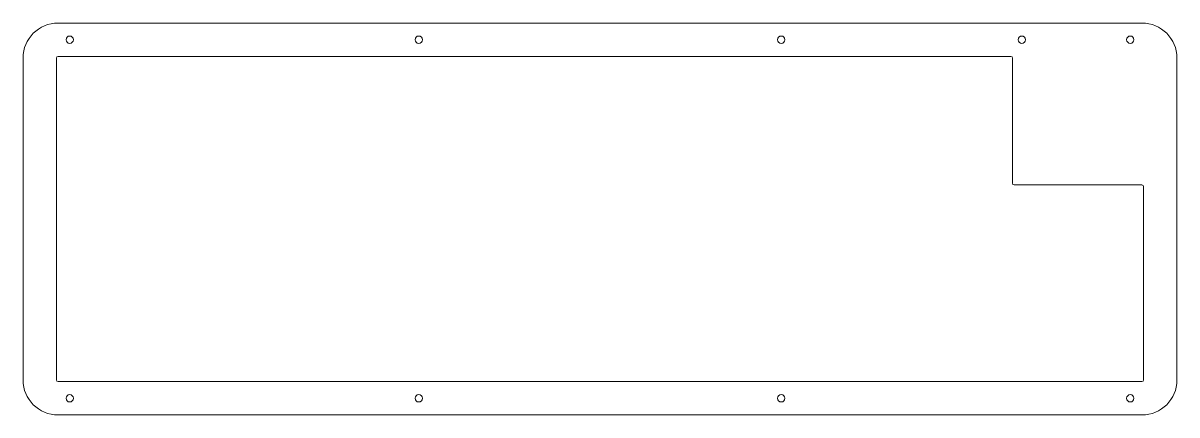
# Model space of a CAD drawing. Header units: millimetres. Extents: x -10 to 336, y -108 to 10.
import ezdxf

# ---------------------------------------------------------------- set-up
doc = ezdxf.new("R2010")
doc.units = ezdxf.units.MM
doc.header["$MEASUREMENT"] = 0
doc.layers.get('0').update_dxf_attribs({"linetype": 'CONTINUOUS'})

msp = doc.modelspace()

# ---------------------------------------------------------------- linework, layer by layer
at = {"linetype": 'Continuous', "lineweight": 0}
for p, q in [((325.8, 10), (0.5, 10)), ((0.5, 0), (286.45, 0)), ((-10, -0.5), (-10, -97.2)), ((0, -0.5), (0, -97.2)), ((286.95, -0.5), (286.95, -38.1)), ((336.3, -97.2), (336.3, -0.5)), ((325.8, -38.6), (287.45, -38.6)), ((326.3, -39.1), (326.3, -97.2)), ((0.5, -97.7), (325.8, -97.7)), ((0.5, -107.7), (325.8, -107.7))]:
    msp.add_line(p, q, dxfattribs=at)
at = {"color": 0, "lineweight": 0}
for centre in [(4, 5), (108.75, 5), (217.55, 5), (289.75, 5), (322.3, 5), (4, -102.7), (108.75, -102.7), (217.55, -102.7), (322.3, -102.7)]:
    msp.add_circle(centre, 1.1, dxfattribs=at)
at = {"lineweight": 0}
for centre, radius, start, end in [((0.5, -0.5), 10.5, 90, 180), ((325.8, -0.5), 10.5, 0, 90), ((0.5, -0.5), 0.5, 90, 180), ((286.45, -0.5), 0.5, 0, 90), ((287.45, -38.1), 0.5, 180, 270), ((325.8, -39.1), 0.5, 0, 90), ((0.5, -97.2), 10.5, 180, 270), ((0.5, -97.2), 0.5, 180, 270), ((325.8, -97.2), 0.5, 270, 0), ((325.8, -97.2), 10.5, 270, 0)]:
    msp.add_arc(centre, radius, start, end, dxfattribs=at)

doc.saveas('drawing.dxf')
